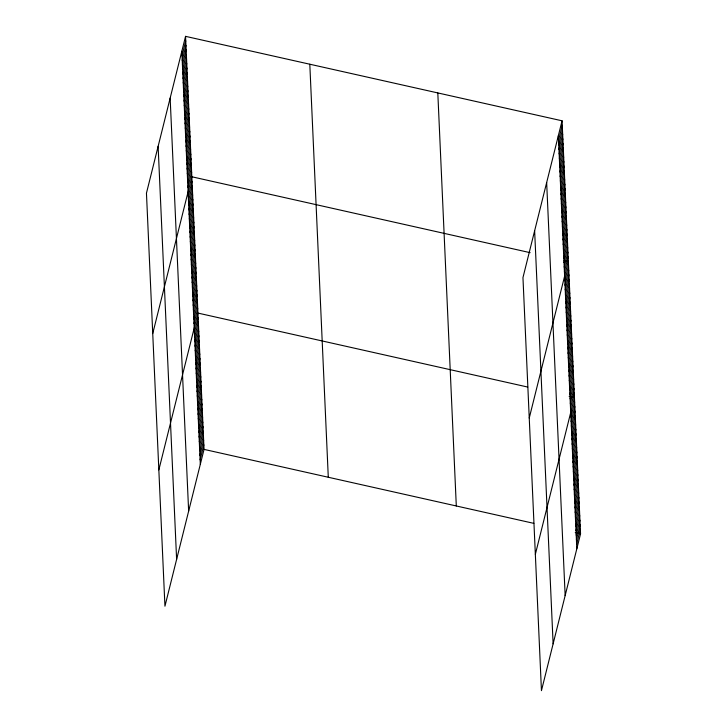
<?xml version="1.0" encoding="UTF-8"?>
<svg xmlns="http://www.w3.org/2000/svg" width="727" height="727" viewBox="0 0 727 727"><rect width="100%" height="100%" fill="white"/><g stroke="black" fill="none" stroke-linecap="round" stroke-linejoin="round"><path stroke-width="1.09" d="M185.549 36.35L146.454 193.164L164.938 606.2L204.042 449.386L185.549 36.35L562.062 120.8L580.546 533.836L541.451 690.65L522.958 277.614L562.062 120.8M182.023 55.825L185.749 40.876M182.232 60.359L185.958 45.41M182.432 64.885L186.157 49.936M182.631 69.419L186.357 54.47M182.84 73.945L186.566 58.996M183.04 78.48L186.766 63.531M183.24 83.005L186.966 68.056M183.449 87.54L187.175 72.591M183.649 92.065L187.375 77.117M183.849 96.6L187.575 81.651M184.058 101.126L187.784 86.177M184.258 105.66L187.984 90.711M184.458 110.186L188.184 95.237M184.658 114.721L188.393 99.772M184.867 119.246L188.593 104.297M185.067 123.781L188.793 108.832M185.267 128.306L188.993 113.357M185.476 132.841L189.202 117.892M185.676 137.367L189.402 122.418M185.876 141.901L189.602 126.952M186.085 146.427L189.811 131.478M186.285 150.962L190.011 136.013M186.485 155.487L190.21 140.538M186.694 160.022L190.419 145.073M186.894 164.547L190.619 149.598M187.093 169.082L190.819 154.133M187.302 173.608L191.028 158.659M187.502 178.142L191.228 163.193M187.702 182.668L191.428 167.719M187.911 187.202L191.637 172.254M152.734 333.593L191.837 176.779L530.119 252.66M188.311 196.272L192.037 181.323M188.52 200.816L192.246 185.867M188.72 205.359L192.446 190.41M188.92 209.903L192.646 194.954M189.129 214.447L192.855 199.498M189.329 218.991L193.055 204.042M189.529 223.534L193.264 208.585M189.738 228.078L193.464 213.129M189.938 232.622L193.664 217.673M190.147 237.166L193.873 222.217M190.347 241.709L194.073 226.76M190.547 246.253L194.273 231.304M190.756 250.797L194.482 235.848M190.956 255.341L194.682 240.392M191.165 259.884L194.891 244.935M191.365 264.428L195.09 249.479M191.565 268.972L195.29 254.023M191.774 273.506L195.499 258.567M191.973 278.05L195.699 263.11M192.173 282.594L195.908 267.654M192.382 287.138L196.108 272.198M192.582 291.681L196.308 276.742M192.791 296.225L196.517 281.276M192.991 300.769L196.717 285.82M193.191 305.313L196.917 290.364M193.4 309.856L197.126 294.908M193.6 314.4L197.326 299.451M193.809 318.944L197.535 303.995M194.009 323.488L197.735 308.539M158.84 469.896L197.935 313.083L527.72 387.055M194.418 332.575L198.144 317.626M194.618 337.119L198.344 322.17M194.818 341.663L198.553 326.714M195.027 346.206L198.753 331.258M195.227 350.75L198.953 335.801M195.436 355.294L199.162 340.345M195.636 359.838L199.362 344.889M195.836 364.381L199.561 349.433M196.045 368.925L199.771 353.976M196.245 373.469L199.97 358.52M196.444 378.013L200.179 363.064M196.653 382.556L200.379 367.608M196.853 387.1L200.579 372.151M197.062 391.644L200.788 376.695M197.262 396.179L200.988 381.239M197.462 400.722L201.188 385.783M197.671 405.266L201.397 390.326M197.871 409.81L201.597 394.87M198.08 414.354L201.806 399.414M198.28 418.897L202.006 403.948M198.48 423.441L202.206 408.492M198.689 427.985L202.415 413.036M198.889 432.529L202.615 417.58M199.089 437.072L202.824 422.123M199.298 441.616L203.024 426.667M199.498 446.16L203.224 431.211M199.707 450.704L203.433 435.755M199.907 455.247L203.633 440.298M200.107 459.791L203.833 444.842M558.536 140.275L562.262 125.326M558.736 144.809L562.462 129.86M558.936 149.335L562.671 134.386M559.145 153.87L562.871 138.921M559.345 158.395L563.071 143.446M559.545 162.93L563.28 147.981M559.754 167.455L563.48 152.506M559.954 171.99L563.679 157.041M560.153 176.516L563.879 161.567M560.363 181.05L564.088 166.101M560.562 185.576L564.288 170.627M560.762 190.11L564.488 175.162M560.971 194.636L564.697 179.687M561.171 199.171L564.897 184.222M561.371 203.696L565.097 188.747M561.58 208.231L565.306 193.282M561.78 212.757L565.506 197.808M561.98 217.291L565.706 202.342M562.189 221.817L565.915 206.868M562.389 226.351L566.115 211.403M562.589 230.877L566.315 215.928M562.789 235.412L566.524 220.463M562.998 239.937L566.724 224.988M563.198 244.472L566.924 229.523M563.398 248.997L567.133 234.049M563.607 253.532L567.333 238.583M563.807 258.058L567.533 243.109M564.007 262.583L567.732 247.643M564.216 267.118L567.941 252.169M564.416 271.644L568.141 256.704M529.247 418.043L568.341 261.229L564.097 260.275M564.824 280.722L568.55 265.773M565.024 285.266L568.75 270.317M565.224 289.809L568.959 274.861M565.433 294.353L569.159 279.404M565.633 298.897L569.359 283.948M565.842 303.441L569.568 288.492M566.042 307.984L569.768 293.036M566.242 312.528L569.968 297.579M566.451 317.072L570.177 302.123M566.651 321.616L570.377 306.667M566.86 326.159L570.586 311.211M567.06 330.703L570.786 315.754M567.26 335.238L570.986 320.298M567.469 339.782L571.195 324.842M567.669 344.325L571.395 329.386M567.869 348.869L571.604 333.929M568.078 353.413L571.804 338.473M568.278 357.957L572.004 343.008M568.487 362.5L572.213 347.551M568.687 367.044L572.413 352.095M568.887 371.588L572.612 356.639M569.096 376.132L572.821 361.183M569.296 380.675L573.021 365.726M569.495 385.219L573.23 370.27M569.704 389.763L573.43 374.814M569.904 394.307L573.63 379.358M570.113 398.85L573.839 383.901M570.313 403.394L574.039 388.445M570.513 407.938L574.239 392.989M535.345 554.347L574.448 397.533L569.141 396.342M570.922 417.025L574.648 402.076M571.131 421.569L574.857 406.62M571.331 426.113L575.057 411.164M571.531 430.657L575.257 415.708M571.74 435.2L575.466 420.251M571.94 439.744L575.666 424.795M572.14 444.288L575.875 429.339M572.349 448.832L576.075 433.883M572.549 453.366L576.275 438.426M572.758 457.91L576.484 442.97M572.958 462.454L576.684 447.514M573.158 466.998L576.884 452.058M573.367 471.541L577.093 456.601M573.567 476.085L577.293 461.136M573.767 480.629L577.502 465.68M573.976 485.173L577.701 470.224M574.176 489.716L577.901 474.767M574.385 494.26L578.11 479.311M574.584 498.804L578.31 483.855M574.784 503.348L578.51 488.399M574.993 507.891L578.719 492.942M575.193 512.435L578.919 497.486M575.402 516.979L579.128 502.03M575.602 521.523L579.328 506.574M575.802 526.066L579.528 511.117M576.011 530.61L579.737 515.661M576.211 535.154L579.937 520.205M576.411 539.698L580.146 524.749M576.62 544.241L580.346 529.292M204.042 449.386L533.827 523.358M575.239 532.646L580.546 533.836M558.336 135.749L576.82 548.785M546.659 182.559L565.152 595.595M534.636 230.795L553.12 643.831M437.808 92.929L456.302 505.965M309.802 64.221L328.286 477.257M181.823 51.299L200.316 464.335M170.154 98.118L188.638 511.154M158.123 146.345L176.616 559.381"/></g></svg>
